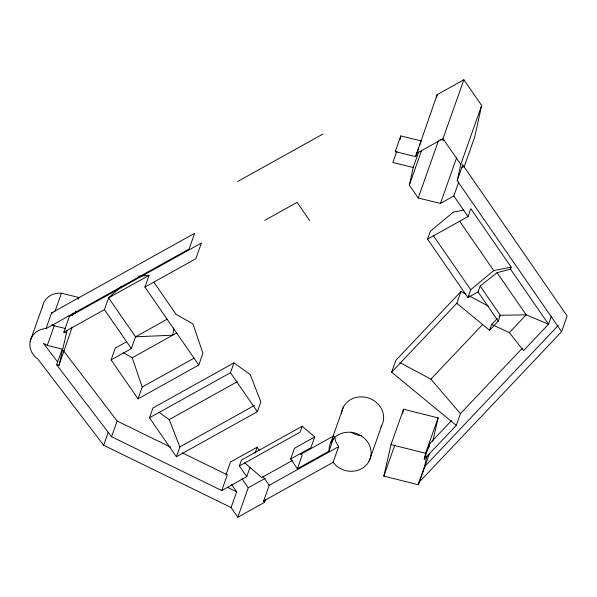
<?xml version="1.0" encoding="UTF-8"?>
<svg xmlns="http://www.w3.org/2000/svg" width="597" height="597" viewBox="0 0 597 597"><rect width="100%" height="100%" fill="white"/><g stroke="black" fill="none" stroke-linecap="round" stroke-linejoin="round"><path stroke-width="0.9" d="M57.506 361.775L43.454 343.372L47.275 345.432L62.2 349.073L56.633 364.782L111.572 436.72L221.748 490.562L246.762 476.637L239.382 465.958L241.472 460.063L302.209 426.258L314.686 437.011L294.44 448.28L290.642 459.011L297.373 468.749L329.022 451.131L329.216 447.153A21.335 19.32 19.5 0 1 357.23 433.825A21.335 19.32 19.5 0 1 368.297 462.556A21.335 19.32 19.5 0 1 336.439 465.914L333.104 462.354L338.663 446.638L335.73 441.556L334.536 436.519M173.869 327.917L172.72 335.201L135.534 336.805L108.609 297.836L121.49 286.381M56.633 364.782L59.013 365.364L67.11 330.223M72.133 327.298L59.013 365.364M75.125 313.731L75.722 311.022M399.997 139.556L400.796 135.929L421.176 140.899L419.631 145.265M458.757 182.025L453.817 195.988L440.452 203.428L418.206 198.003L409.318 185.145L413.214 167.488L418.781 151.772M400.796 135.929L395.229 151.645L415.616 156.615L437.153 94.639L463.876 79.767L481.645 105.49L474.682 137.064L463.966 167.317M436.556 97.348L437.153 94.639M432.758 441.31L438.116 417.9L403.557 409.236L391.035 444.593L383.826 476.115L418.385 484.771L418.915 482.48L561.583 331.708L457.205 180.615L460.78 164.414L481.645 105.49M462.175 167.615L462.772 164.899L567.15 316L561.583 331.708M402.527 413.743L403.557 409.236M522.42 348.126L460.436 413.624L456.265 425.407L424.221 459.272L425.594 453.25L438.116 417.9M418.915 482.48L424.474 466.764L426.922 456.056M428.765 448.019L429.78 443.556L451.541 420.564M265.449 499.756L264.531 502.361L237.8 517.233L231.091 507.517L103.632 445.235L37.895 359.081A18.634 16.88 19.5 0 1 30.201 341.185L42.723 305.836M46.006 328.648L51.573 312.94L194.689 233.27L189.122 248.986L46.006 328.648L44.596 328.678A18.634 16.88 19.5 0 0 30.201 341.185M55.066 311.171L61.416 293.239L78.714 297.455L78.103 299.179M47.275 345.432L54.23 325.79A18.634 16.88 19.5 0 1 51.879 324.649M66.2 332.813L63.812 332.23L69.379 316.514L201.42 243.016L195.853 258.725L144.929 287.075L198.771 365.028L138.034 398.833L111.109 359.864L115.288 348.073L126.624 341.768M72.304 315.567L73.222 312.977M63.812 332.23L104.438 309.619L108.609 297.836L149.101 275.292L144.929 287.075M111.109 359.864L131.355 348.588L135.534 336.805L167.115 319.223M103.632 445.235L108.266 432.146M111.572 436.72L117.139 421.012L63.319 350.536M138.034 398.833L142.205 387.05L132.228 357.745L123.355 352.678M149.481 417.788L152.959 407.967L233.942 362.886L250.188 374.513L260.867 401.863L257.389 411.684L176.406 456.757L149.481 417.788L230.464 372.707L233.942 362.886M198.771 365.028L202.943 353.237L192.965 323.932L176.025 314.268L153.854 282.172M176.406 456.757L179.884 446.937L169.205 419.594L158.869 412.199M225.905 474.943L230.464 462.048L257.195 447.175L259.285 450.198M221.748 490.562L227.315 474.846L182.242 452.824M231.091 507.517L236.658 491.809L231.39 484.182M246.762 476.637L250.016 467.429M255.098 453.086L257.195 447.175M237.8 517.233L248.24 487.771L265.24 478.309M264.531 502.361L263.613 501.032L269.18 485.324L338.663 446.638M396.848 151.168L392.833 162.518L413.214 167.488M302.209 426.258L300.119 432.146L239.382 465.958M297.373 468.749L302.246 455.004L300.291 453.324M314.686 437.011L310.888 447.735L290.642 459.011M415.616 156.615L418.706 147.884M409.318 185.145L421.594 150.481M330.872 442.392L343.394 407.035M418.206 198.003L438.459 140.817M329.022 451.131L333.663 438.041M416.288 153.563L443.011 138.691L463.876 79.767M427.542 239.113L468.033 216.569L470.817 208.711L511.196 267.172L510.502 269.143L497.055 272.68L480.137 286.045L478.048 291.94L467.921 297.575L427.542 239.113L430.325 231.255L453.347 212.129L463.832 210.077M440.452 203.428L456.712 157.504M457.205 180.615L462.772 164.899M456.265 425.407L391.639 372.162L395.811 360.379L460.988 291.5L465.884 294.12M369.147 461.1L381.67 425.743M383.826 476.115L394.826 445.071M391.639 372.162L456.817 303.291L460.988 291.5M467.921 297.575L470.705 289.717L493.734 270.59L511.196 267.172M424.221 459.272L429.78 443.556M418.385 484.771L429.377 453.727M456.817 303.291L489.6 330.298L491.682 324.41L497.241 318.537M489.6 330.298L498.241 321.164L500.323 315.276L480.137 286.045M551.441 316.022L548.546 324.208L523.524 350.64L509.345 332.611L491.682 324.41M399.893 362.558L430.907 379.147L482.667 324.447M499.092 316.582L500.323 315.276L526.173 314.828L548.546 324.208L510.502 269.143M509.345 332.611L526.173 314.828L497.055 272.68M424.474 466.764L558.195 325.462M237.778 181.428L322.947 134.019M264.702 220.405L297.097 202.376L309.694 220.614M132.228 357.745L176.764 332.947M142.205 387.05L194.04 358.2M169.205 419.594L237.225 381.729M179.884 446.937L254.389 405.467M300.545 454.369L333.775 435.87M292.523 460.414L261.755 477.54L244.755 462.899M263.613 501.032L333.104 462.354M138.511 276.21L149.101 275.292M51.573 312.94L53.014 312.91M439.959 139.295L444.414 140.385M67.625 316.089L69.379 316.514M54.23 325.79L65.476 328.537M391.035 444.593L425.594 453.25M117.139 421.012L170.555 447.116M227.494 487.331L236.658 491.809M469.152 295.866L488.742 306.343M430.907 379.147L460.436 413.624M443.011 138.691L460.78 164.414M453.817 195.988L468.033 216.569M459.645 221.241L493.734 270.59M478.048 291.94L498.241 321.164M433.467 235.808L470.705 289.717M230.464 372.707L257.389 411.684M262.964 476.331L269.18 485.324M241.964 478.697L248.24 487.771M104.438 309.619L131.355 348.588M341.491 413.467A21.335 19.32 19.5 0 1 368.879 398.147A21.335 19.32 19.5 0 1 380.819 427.198M361.61 435.832A21.335 19.32 19.5 0 1 351.185 432.191M42.462 307.395A18.634 16.88 19.5 0 1 61.416 293.239"/></g></svg>
